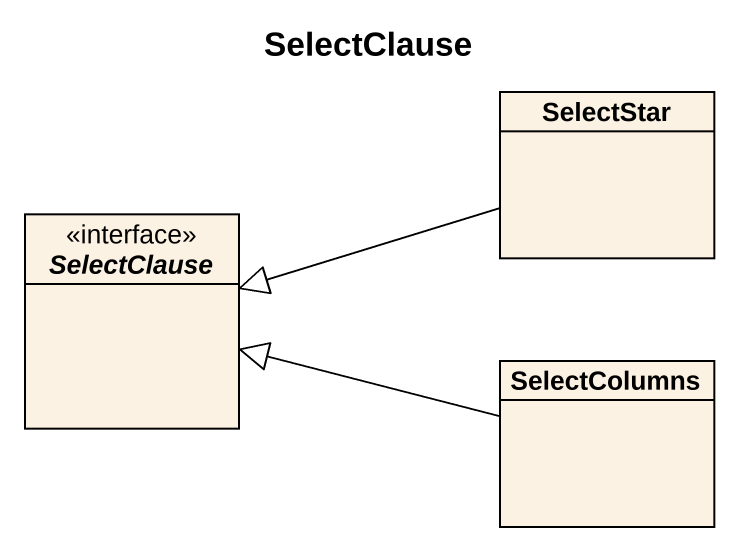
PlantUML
@startuml
title SelectClause
hide circle
hide empty members
class SelectStar
interface SelectClause
class SelectColumns
SelectStar -left-|> SelectClause
SelectColumns -left-|> SelectClause
@enduml
